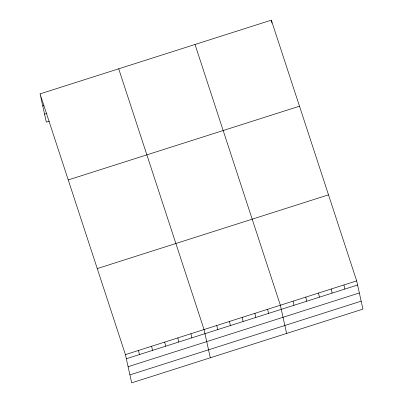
<?xml version="1.0" encoding="UTF-8"?>
<svg xmlns="http://www.w3.org/2000/svg" width="403" height="403" viewBox="0 0 403 403"><rect width="100%" height="100%" fill="white"/><g stroke="black" fill="none" stroke-linecap="round" stroke-linejoin="round"><path stroke-width="0.6" d="M40.073 93.879L271.325 20.15L356.67 280.886L362.927 309.121L131.675 382.85L125.419 354.62L40.073 93.879L46.33 122.114L49.307 121.162M42.748 105.959L43.942 105.581M44.567 114.155L46.95 113.399M68.238 179.924L299.489 106.191M97.254 268.574L328.505 194.845M125.419 354.62L356.67 280.886M126.33 358.741L357.582 285.007M128.094 366.695L359.345 292.966M129.912 374.891L361.164 301.162M195.012 44.481L280.357 305.217L286.614 333.452M118.699 68.812L204.044 329.548L210.301 357.783M343.95 284.941L344.862 289.062M331.231 288.996L332.148 293.117M271.325 20.15L271.975 23.092M318.511 293.052L319.428 297.172M305.796 297.107L306.708 301.227M293.077 301.162L293.989 305.283M267.637 309.272L268.549 313.393M254.918 313.327L255.834 317.448M242.198 317.383L243.115 321.503M229.483 321.438L230.395 325.559M216.764 325.493L217.675 329.614M190.941 333.729L191.853 337.85M177.834 337.905L178.751 342.026M164.731 342.082L165.643 346.202M151.629 346.263L152.541 350.383M138.521 350.439L139.438 354.559"/></g></svg>
